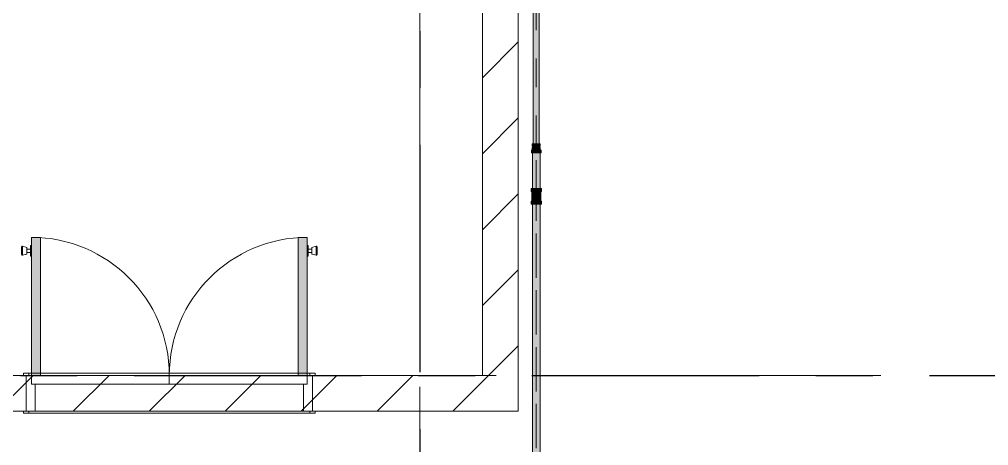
# Model space of a CAD drawing. Header units: millimetres. Extents: x -4000 to 187956, y -58990 to 162485.
# Drawn here: x 40762 to 46178, y 135058 to 137438 of the extents above; entities that cross this region are included whole.
import ezdxf

# ---------------------------------------------------------------- set-up
doc = ezdxf.new("R2010")
doc.units = ezdxf.units.MM
for name, pattern in [('Dash', [600, 300, -300]), ('Dash 1_16_', [317.5, 158.75, -158.75]), ('Dash_2_', [635, 317.5, -317.5]), ('Grid Line', [2222.5, 1270, -317.5, 317.5, -317.5]), ('Grid Line 12_5mm', [2150, 1250, -300, 300, -300])]:
    doc.linetypes.add(name, pattern=pattern)
for name, color, linetype, lineweight in [('A-DETL-GENF', 92, 'Continuous', 9), ('A-DOOR', 31, 'Continuous', 13), ('A-DOOR-FRAM', 31, 'Continuous', 13), ('A-DOOR-HDLN', 31, 'Dash_2_', 13), ('A-WALL', 113, 'Continuous', 13), ('A-WALL-PATT', 111, 'Continuous', 13), ('F-SPRN', 3, 'Continuous', 9), ('P-PIPE', 3, 'Continuous', 9), ('P-PIPE-CNTR', 3, 'Continuous', 9), ('S-GRID', 1, 'Continuous', 30)]:
    doc.layers.add(name, color=color, linetype=linetype, lineweight=lineweight)
pattern_1 = [(45, (0, 0), (-212.13203, 212.13203), [])]

# ---------------------------------------------------------------- blocks, each defined once
blk = doc.blocks.new('dcc5a - 1600X2200-V722-FFS - TANG 1')
at = {"layer": 'A-DOOR', "lineweight": 15, "transparency": 33554534}
for points in [[(-313.2, 154.2), (-313.2, 924.7), (-363.2, 924.7), (-363.2, 154.2)], [(1177.8, 154.2), (1177.8, 924.7), (1127.8, 924.7), (1127.8, 154.2)]]:
    blk.add_hatch(color=256, dxfattribs=at).paths.add_polyline_path(points)
at = {"layer": 'A-DETL-GENF', "color": 250}
for p, q in [((-416.4, 874.7), (-418.2, 870.2)), ((-418.2, 870.2), (-418.2, 829.2)), ((-418.2, 829.2), (-418.2, 870.2)), ((-412.9, 874.7), (-416.4, 874.7)), ((-416.4, 874.7), (-416.4, 824.7)), ((-416.4, 824.7), (-416.4, 874.7)), ((-388.2, 868.3), (-412.9, 874.7)), ((-412.9, 874.7), (-412.9, 824.7)), ((-412.9, 824.7), (-412.9, 874.7)), ((-388.2, 868.3), (-388.2, 831.1)), ((-388.2, 831.1), (-388.2, 868.3)), ((-363.2, 879.7), (-369.2, 879.7)), ((-369.2, 879.7), (-369.2, 819.7)), ((-369.2, 819.7), (-369.2, 879.7)), ((-363.2, 879.7), (-363.2, 819.7)), ((-363.2, 819.7), (-363.2, 879.7)), ((1177.8, 879.7), (1177.8, 819.7)), ((1177.8, 819.7), (1177.8, 879.7)), ((1177.8, 879.7), (1183.8, 879.7)), ((1183.8, 879.7), (1183.8, 819.7)), ((1183.8, 819.7), (1183.8, 879.7)), ((1202.8, 868.3), (1227.5, 874.7)), ((1202.8, 868.3), (1202.8, 831.1)), ((1202.8, 831.1), (1202.8, 868.3)), ((1227.5, 874.7), (1231, 874.7)), ((1227.5, 874.7), (1227.5, 824.7)), ((1227.5, 824.7), (1227.5, 874.7)), ((1231, 874.7), (1232.8, 870.2)), ((1231, 874.7), (1231, 824.7)), ((1231, 824.7), (1231, 874.7)), ((1232.8, 870.2), (1232.8, 829.2)), ((1232.8, 829.2), (1232.8, 870.2)), ((-418.2, 829.2), (-416.4, 824.7)), ((-416.4, 824.7), (-412.9, 824.7)), ((-412.9, 824.7), (-388.2, 831.1)), ((-369.2, 859.7), (-388.2, 859.7)), ((-388.2, 859.7), (-388.2, 839.7)), ((-388.2, 839.7), (-388.2, 859.7)), ((-388.2, 839.7), (-369.2, 839.7)), ((-369.2, 839.7), (-369.2, 859.7)), ((-369.2, 859.7), (-369.2, 839.7)), ((-369.2, 819.7), (-363.2, 819.7)), ((1183.8, 819.7), (1177.8, 819.7)), ((1183.8, 839.7), (1183.8, 859.7)), ((1183.8, 859.7), (1183.8, 839.7)), ((1183.8, 859.7), (1202.8, 859.7)), ((1202.8, 839.7), (1183.8, 839.7)), ((1202.8, 859.7), (1202.8, 839.7)), ((1202.8, 839.7), (1202.8, 859.7)), ((1227.5, 824.7), (1202.8, 831.1)), ((1231, 824.7), (1227.5, 824.7)), ((1232.8, 829.2), (1231, 824.7))]:
    blk.add_line(p, q, dxfattribs=at)
at = {"layer": 'A-DOOR', "color": 5, "lineweight": 15}
for p, q in [((-363.2, 924.7), (-363.2, 154.2)), ((-313.2, 924.7), (-363.2, 924.7)), ((-363.2, 924.7), (-363.2, 154.2)), ((-313.2, 924.7), (-363.2, 924.7)), ((-313.2, 154.2), (-313.2, 924.7)), ((-313.2, 154.2), (-313.2, 924.7)), ((1127.8, 924.7), (1127.8, 154.2)), ((1177.8, 924.7), (1127.8, 924.7)), ((1127.8, 924.7), (1177.8, 924.7)), ((1127.8, 154.2), (1127.8, 924.7)), ((1177.8, 154.2), (1177.8, 924.7)), ((1177.8, 924.7), (1177.8, 154.2)), ((-407.7, 154.2), (-407.7, 166.2)), ((-407.7, 166.2), (-363.2, 166.2)), ((-313.2, 166.2), (1127.8, 166.2)), ((1177.8, 166.2), (1222.3, 166.2)), ((1222.3, 166.2), (1222.3, 154.2)), ((-407.7, -57.8), (-407.7, -45.8)), ((1222.3, -45.8), (1222.3, -57.8)), ((1222.3, -57.8), (-407.7, -57.8))]:
    blk.add_line(p, q, dxfattribs=at)
at = {"layer": 'A-DOOR', "color": 171, "lineweight": 15}
for p, q in [((-407.7, 154.2), (-407.7, 166.2)), ((-407.7, 166.2), (-377.7, 166.2)), ((-377.7, 166.2), (-377.7, 154.2)), ((-377.7, 166.2), (-377.7, 154.2)), ((-363.2, 166.2), (-377.7, 166.2)), ((1127.8, 166.2), (-313.2, 166.2)), ((1192.3, 166.2), (1177.8, 166.2)), ((1222.3, 166.2), (1192.3, 166.2)), ((1192.3, 166.2), (1192.3, 154.2)), ((1192.3, 154.2), (1192.3, 166.2)), ((1222.3, 166.2), (1222.3, 154.2)), ((-363.2, 154.2), (-407.7, 154.2)), ((-392.7, 154.2), (-392.7, -45.8)), ((-313.2, 154.2), (-363.2, 154.2)), ((-363.2, 154.2), (-313.2, 154.2)), ((-363.2, 154.2), (-313.2, 154.2)), ((-363.2, 154.2), (1177.8, 154.2)), ((1127.8, 154.2), (-313.2, 154.2)), ((1177.8, 154.2), (1127.8, 154.2)), ((1127.8, 154.2), (1177.8, 154.2)), ((1127.8, 154.2), (1177.8, 154.2)), ((1127.8, 154.2), (1177.8, 154.2)), ((1222.3, 154.2), (1177.8, 154.2)), ((1207.3, -45.8), (1207.3, 154.2)), ((-407.7, -57.8), (-407.7, -45.8)), ((-407.7, -45.8), (1222.3, -45.8)), ((-392.7, -45.8), (1207.3, -45.8)), ((-377.7, -45.8), (-377.7, -57.8)), ((-377.7, -45.8), (-377.7, -57.8)), ((1192.3, -57.8), (1192.3, -45.8)), ((1192.3, -57.8), (1192.3, -45.8)), ((1222.3, -57.8), (1222.3, -45.8)), ((-377.7, -57.8), (-407.7, -57.8)), ((-377.7, -57.8), (1192.3, -57.8)), ((1192.3, -57.8), (1222.3, -57.8))]:
    blk.add_line(p, q, dxfattribs=at)
at = {"layer": 'A-DOOR', "color": 173, "lineweight": 15}
for p, q in [((-363.2, 166.2), (-313.2, 166.2)), ((1127.8, 166.2), (1177.8, 166.2))]:
    blk.add_line(p, q, dxfattribs=at)
at = {"layer": 'A-DOOR', "color": 161, "lineweight": 15}
for p, q in [((-313.2, 166.2), (-363.2, 166.2)), ((1177.8, 166.2), (1127.8, 166.2)), ((-392.7, 154.2), (-407.7, 154.2)), ((1207.3, 154.2), (1222.3, 154.2)), ((-407.7, -45.8), (-392.7, -45.8)), ((1222.3, -45.8), (1207.3, -45.8))]:
    blk.add_line(p, q, dxfattribs=at)
at = {"layer": 'A-DOOR', "color": 151, "lineweight": 15}
for p, q in [((-377.7, 154.2), (-392.7, 154.2)), ((-377.7, 154.2), (-363.2, 154.2)), ((-363.2, 154.2), (-313.2, 154.2)), ((-313.2, 154.2), (1127.8, 154.2)), ((1127.8, 154.2), (1177.8, 154.2)), ((1177.8, 154.2), (1192.3, 154.2)), ((1192.3, 154.2), (1207.3, 154.2)), ((-392.7, -45.8), (-377.7, -45.8)), ((1192.3, -45.8), (-377.7, -45.8)), ((1207.3, -45.8), (1192.3, -45.8))]:
    blk.add_line(p, q, dxfattribs=at)
at = {"layer": 'A-DOOR', "color": 5, "lineweight": 15}
for centre, start, end in [((-363.2, 154.2), 0, 90), ((1177.8, 154.2), 90, 180)]:
    blk.add_arc(centre, 770.5, start, end, dxfattribs=at)
at = {"layer": 'A-DOOR-FRAM', "color": 81, "lineweight": 15}
for p, q in [((-392.7, -45.8), (-392.7, 154.2)), ((-392.7, 154.2), (-363.2, 154.2)), ((-362.7, 154.2), (-362.7, 104.2)), ((-362.7, 154.2), (-362.7, 104.2)), ((-313.2, 154.2), (1127.8, 154.2)), ((1177.3, 104.2), (1177.3, 154.2)), ((1177.3, 104.2), (1177.3, 154.2)), ((1177.8, 154.2), (1207.3, 154.2)), ((1207.3, -45.8), (1207.3, 154.2)), ((-362.7, 104.2), (-342.7, 104.2)), ((-362.7, 104.2), (1177.3, 104.2)), ((-342.7, 104.2), (-342.7, -45.8)), ((-342.7, 104.2), (-342.7, -45.8)), ((1157.3, 104.2), (-342.7, 104.2)), ((1157.3, -45.8), (1157.3, 104.2)), ((1177.3, 104.2), (1157.3, 104.2)), ((1157.3, -45.8), (1157.3, 104.2)), ((1207.3, -45.8), (-392.7, -45.8))]:
    blk.add_line(p, q, dxfattribs=at)
at = {"layer": 'A-DOOR-FRAM', "color": 71, "lineweight": 15}
for p, q in [((-392.7, 154.2), (-363.2, 154.2)), ((-363.2, 154.2), (-313.2, 154.2)), ((-313.2, 154.2), (-362.7, 154.2)), ((1127.8, 154.2), (-313.2, 154.2)), ((1127.8, 154.2), (1177.8, 154.2)), ((1177.3, 154.2), (1127.8, 154.2)), ((1207.3, 154.2), (1177.8, 154.2)), ((-342.7, -45.8), (-392.7, -45.8)), ((-342.7, -45.8), (1157.3, -45.8)), ((1157.3, -45.8), (1207.3, -45.8))]:
    blk.add_line(p, q, dxfattribs=at)
at = {"layer": 'A-DOOR-FRAM', "color": 91, "lineweight": 15}
for p, q in [((-392.7, -45.8), (-392.7, 154.2)), ((1207.3, 154.2), (1207.3, -45.8))]:
    blk.add_line(p, q, dxfattribs=at)
at = {"layer": 'A-DOOR-HDLN', "color": 171, "linetype": 'Dash', "lineweight": 15}
for p, q in [((-363.2, 154.2), (-363.2, 104.2)), ((1177.8, 154.2), (-363.2, 154.2)), ((407.3, 104.2), (407.3, 154.2)), ((1177.8, 104.2), (1177.8, 154.2)), ((-363.2, 104.2), (1177.8, 104.2))]:
    blk.add_line(p, q, dxfattribs=at)
blk = doc.blocks.new('CMF2_NHAXUONG_A_rvt-1-FFS - TANG 1')
at = {"layer": 'A-WALL-PATT', "lineweight": 9}
h = blk.add_hatch(dxfattribs=at)
h.set_pattern_fill('FP_12', color=250, style=0, pattern_type=2)
h.set_pattern_definition(pattern_1)
h.paths.add_polyline_path([(43549.8, 135250.1), (43549.8, 140700), (43349.8, 140700), (43349.8, 135250.1)])
h = blk.add_hatch(dxfattribs=at)
h.set_pattern_fill('FP_12', color=250, style=0, pattern_type=2)
h.set_pattern_definition(pattern_1)
h.paths.add_polyline_path([(39103.6, 135250.1), (43349.8, 135250.1), (43349.8, 135450.1), (33149.8, 135450.1), (33149.8, 135250.1), (36836.1, 135250.1)])
at = {"layer": 'A-WALL', "color": 50, "lineweight": 15}
for p, q in [((43349.8, 140700), (43349.8, 135450.1)), ((43549.8, 135250.1), (43549.8, 140700)), ((43349.8, 135450.1), (40749.8, 135450.1)), ((33149.8, 135250.1), (43349.8, 135250.1)), ((43349.8, 135250.1), (43549.8, 135250.1))]:
    blk.add_line(p, q, dxfattribs=at)
at = {"layer": 'A-WALL', "color": 35, "lineweight": 15}
for p, q in [((43349.8, 140700), (43349.8, 135450.1)), ((43549.8, 135250.1), (43549.8, 140700)), ((40784.8, 135450.1), (40749.8, 135450.1)), ((40799.8, 135450.1), (40799.8, 135250.1)), ((42399.8, 135250.1), (42399.8, 135450.1)), ((43349.8, 135450.1), (42414.8, 135450.1)), ((33149.8, 135250.1), (40784.8, 135250.1)), ((42414.8, 135250.1), (43349.8, 135250.1)), ((43549.8, 135250.1), (43349.8, 135250.1))]:
    blk.add_line(p, q, dxfattribs=at)
at = {"layer": 'A-WALL', "color": 53, "lineweight": 15}
for p, q in [((40799.8, 135450.1), (40784.8, 135450.1)), ((40829.3, 135450.1), (40799.8, 135450.1)), ((40799.8, 135450.1), (40799.8, 135250.1)), ((42320.3, 135450.1), (40879.3, 135450.1)), ((42399.8, 135450.1), (42370.3, 135450.1)), ((42414.8, 135450.1), (42399.8, 135450.1)), ((42399.8, 135250.1), (42399.8, 135450.1)), ((40784.8, 135250.1), (40799.8, 135250.1)), ((40799.8, 135250.1), (42399.8, 135250.1)), ((42399.8, 135250.1), (42414.8, 135250.1))]:
    blk.add_line(p, q, dxfattribs=at)
at = {"layer": 'A-WALL', "color": 71, "lineweight": 15}
for p, q in [((40879.3, 135450.1), (40829.3, 135450.1)), ((42370.3, 135450.1), (42320.3, 135450.1))]:
    blk.add_line(p, q, dxfattribs=at)
at = {"layer": 'S-GRID', "linetype": 'Grid Line 12_5mm', "lineweight": 9}
for p, q in [((43000, 161185.2), (43000, -16487.4)), ((-824.3, 135450), (183641.1, 135450))]:
    blk.add_line(p, q, dxfattribs=at)
at = {"layer": 'A-DOOR', "color": 250, "lineweight": 9}
blk.add_blockref('dcc5a - 1600X2200-V722-FFS - TANG 1', (41192.5, 135295.9), dxfattribs=at)
blk = doc.blocks.new('Sprinkler_Up - DN20-V1047-FFS - TANG 1')
at = {"layer": 'F-SPRN', "transparency": 33554534}
for points in [[(-22.2, 0), (-3.9, 0.7), (-1.7, 2.9), (-1.2, 3.5), (-0.6, 4), (0.6, 4), (1.2, 3.5), (1.7, 2.9), (4.6, 0), (22.2, 0), (17.8, 13.2), (6.9, 21.2), (-6.9, 21.2), (-18, 13.1), (-20.5, 5.2)], [(3.4, -21.2), (6.9, -21.2), (18, -13.1), (22.2, 0), (3.9, -0.7), (1.7, -2.9), (1.2, -3.5), (0.6, -4), (-0.6, -4), (-1.2, -3.5), (-1.7, -2.9), (-4.6, 0), (-22.2, 0), (-18, -13.1), (-6.9, -21.2), (0, -21.2)], [(0, -16.7), (4.3, -16.1), (11.8, -11.8), (16.1, -4.3), (16.1, 4.3), (9.9, 13.2), (8.3, 14.4), (0, 16.7), (-4.3, 16.1), (-11.8, 11.8), (-16.1, 4.3), (-16.1, -4.3), (-11.4, -12.1), (-8.3, -14.4)], [(0, -15.6), (7.8, -13.5), (13.5, -7.8), (15.1, -4), (15.1, 4), (13.5, 7.8), (7.8, 13.5), (0, 15.6), (-8.2, 13.2), (-11.4, 10.4), (-15.1, 4), (-15.1, -4), (-11, -11), (-7.8, -13.5)], [(-14.5, -5.5), (-10.9, -5.5), (-11.4, 5.4), (-14.5, 5.4)], [(-7.7, -5.5), (-7.7, 5.4), (-10.9, 5.4), (-10.9, -5.5)], [(0, -5.5), (0, 5.4), (-7.7, 5.4), (-7.7, -5.5)], [(0, 0), (5.7, 0), (2.9, 4.9), (-2.9, 4.9), (-5.7, 0)], [(2.9, -4.9), (5.7, 0), (-5.7, 0), (-2.9, -4.9)], [(-4.6, 0), (4.6, 0), (0, 4.6)], [(0, -4.6), (4.6, 0), (-4.6, 0)], [(0, -2.6), (1.3, 0), (-1.8, 0)], [(-1.3, 0), (1.8, 0), (0, 2.6)], [(7.7, -5.5), (7.7, 5.4), (0, 5.4), (0, -5.5)], [(10.9, -5.5), (10.9, 5.4), (7.7, 5.4), (7.7, -5.5)], [(14.5, -5.5), (14.5, 5.4), (10.9, 5.4), (10.9, -5.5)]]:
    blk.add_hatch(color=1, dxfattribs=at).paths.add_polyline_path(points)
at = {"layer": 'F-SPRN', "color": 1}
for p, q in [((-11.5, 5.4), (-14.5, 5.4)), ((-14.5, 5.4), (-11.4, 5.4)), ((-14.5, 5.4), (-14.5, 3.7)), ((-14.5, 3.3), (-14.5, 0)), ((-11.4, 5.4), (-11.5, 5.4)), ((-11.5, 5.4), (-11.5, 4)), ((-11.4, 5.4), (-10.9, 5.4)), ((-10.9, 1.9), (-10.9, 3.6)), ((-10.8, 5.4), (-8, 5.4)), ((-8.1, 5.4), (-10.8, 5.4)), ((-8.1, 5.4), (-8.1, 2.8)), ((-8.1, 2.5), (-8.1, 0.7)), ((-7.7, 4.8), (-7.7, 2.7)), ((-7.7, 4.8), (-7.7, 2.7)), ((-7.7, 2.1), (-7.7, 0.5)), ((-7.7, 2.1), (-7.7, 0.5)), ((-6.7, 5.4), (-4.7, 5.4)), ((-5.8, 3.8), (-5.8, 2.2)), ((-2.1, 0), (-2.1, 0)), ((-2.1, 0), (-2.1, -0.1)), ((-0.6, 2), (-0.6, 2)), ((-0.5, 2), (-0.6, 2)), ((0, 2.1), (-0.1, 2.1)), ((2, 0.6), (2, 0.7)), ((2.1, 0), (2.1, 0.1)), ((2.1, 0), (2.1, 0)), ((4.7, 5.4), (6.5, 5.4)), ((7.7, 5.4), (10.8, 5.4)), ((7.7, 5.2), (7.7, 2.7)), ((7.7, 5.2), (7.7, 2.7)), ((7.7, 2.3), (7.7, 0.5)), ((7.7, 2.3), (7.7, 0.5)), ((10.8, 5.4), (8.1, 5.4)), ((8.1, 5.4), (8.1, 2.8)), ((8.1, 2.5), (8.1, 0.4)), ((10.9, 5.4), (14.5, 5.4)), ((10.9, 3.6), (10.9, 0.2)), ((14.5, 5.4), (11.5, 5.4)), ((11.5, 5.4), (11.5, 4)), ((11.5, 3), (11.5, 0.2)), ((14.5, 5.4), (14.5, -5.5)), ((-14.5, -1.3), (-14.5, -3.7)), ((-11.4, -5.5), (-14.5, -5.5)), ((-14.5, -5.5), (-11.5, -5.5)), ((-11.5, -5.5), (-11.4, -5.5)), ((-10.9, -5.5), (-11.4, -5.5)), ((-10.9, -2.6), (-10.9, -1.3)), ((-10.8, -5.5), (-8.1, -5.5)), ((-7.8, -5.5), (-10.8, -5.5)), ((-8.1, -4.2), (-8.1, -5.5)), ((-7.7, -2.7), (-7.7, -4)), ((-7.7, -2.7), (-7.7, -4)), ((-7, -5.5), (-5.8, -5.5)), ((-4.8, -5.5), (-7, -5.5)), ((-5.8, -2.3), (-5.8, -3.8)), ((0, -2.1), (0.1, -2.1)), ((7, -5.5), (4.8, -5.5)), ((5.8, -2.2), (5.8, -3.8)), ((5.8, -5.5), (7, -5.5)), ((7.7, -0.5), (7.7, -2.3)), ((7.7, -0.5), (7.7, -2.3)), ((7.7, -2.7), (7.7, -5.4)), ((7.7, -2.7), (7.7, -5.4)), ((10.8, -5.5), (7.7, -5.5)), ((8.1, -0.4), (8.1, -2.5)), ((8.1, -2.8), (8.1, -5.5)), ((8.1, -5.5), (10.8, -5.5)), ((10.9, -0.2), (10.9, -3.6)), ((14.5, -5.5), (10.9, -5.5)), ((11.5, -0.2), (11.5, -3)), ((11.5, -4), (11.5, -5.5)), ((11.5, -5.5), (14.5, -5.5))]:
    blk.add_line(p, q, dxfattribs=at)
at = {"layer": 'F-SPRN', "color": 1, "flags": 128}
for points in [[(-0.6, 2), (-0.7, 2), (-0.8, 1.9), (-0.9, 1.9), (-0.9, 1.9), (-1, 1.8), (-1.1, 1.8), (-1.2, 1.7), (-1.2, 1.7), (-1.3, 1.6), (-1.4, 1.6), (-1.4, 1.5), (-1.5, 1.5), (-1.5, 1.4), (-1.6, 1.3), (-1.6, 1.3), (-1.7, 1.2), (-1.7, 1.1), (-1.8, 1.1), (-1.8, 1), (-1.9, 0.9), (-1.9, 0.8), (-1.9, 0.8), (-2, 0.7), (-2, 0.6), (-2, 0.5), (-2, 0.5), (-2, 0.4), (-2.1, 0.3), (-2.1, 0.2), (-2.1, 0.1), (-2.1, 0)], [(-0.1, 2.1), (-0.1, 2.1), (-0.2, 2.1), (-0.3, 2.1), (-0.4, 2), (-0.5, 2)], [(1.5, 1.4), (1.4, 1.5), (1.4, 1.5), (1.3, 1.6), (1.3, 1.7), (1.2, 1.7), (1.1, 1.7), (1.1, 1.8), (1, 1.8), (0.9, 1.9), (0.8, 1.9), (0.8, 1.9), (0.7, 2), (0.6, 2), (0.5, 2), (0.4, 2), (0.4, 2), (0.3, 2.1), (0.2, 2.1), (0.1, 2.1), (0, 2.1)], [(1.6, 1.3), (1.6, 1.4), (1.5, 1.4)], [(1.8, 1), (1.8, 1.1), (1.7, 1.2), (1.7, 1.2), (1.6, 1.3)], [(2, 0.7), (1.9, 0.7), (1.9, 0.8), (1.9, 0.9), (1.8, 1), (1.8, 1)], [(2.1, 0.2), (2.1, 0.3), (2, 0.4), (2, 0.5), (2, 0.6)], [(2.1, 0.1), (2.1, 0.2), (2.1, 0.2)], [(-2.1, -0.1), (-2.1, -0.2), (-2.1, -0.2), (-2.1, -0.3)], [(-2.1, -0.3), (-2, -0.4), (-2, -0.5), (-2, -0.6), (-2, -0.7), (-1.9, -0.7), (-1.9, -0.8), (-1.9, -0.9), (-1.8, -1), (-1.8, -1), (-1.8, -1.1), (-1.7, -1.2), (-1.7, -1.2), (-1.6, -1.3), (-1.6, -1.4), (-1.5, -1.4), (-1.4, -1.5), (-1.4, -1.5), (-1.3, -1.6), (-1.3, -1.7), (-1.2, -1.7), (-1.1, -1.7), (-1.1, -1.8), (-1, -1.8), (-0.9, -1.9), (-0.8, -1.9), (-0.8, -1.9), (-0.7, -2), (-0.6, -2), (-0.5, -2), (-0.4, -2), (-0.4, -2), (-0.3, -2.1), (-0.2, -2.1), (-0.1, -2.1), (0, -2.1)], [(0.1, -2.1), (0.1, -2.1), (0.2, -2.1), (0.3, -2.1), (0.4, -2), (0.5, -2), (0.6, -2), (0.6, -2), (0.7, -2), (0.8, -1.9), (0.9, -1.9), (0.9, -1.9), (1, -1.8), (1.1, -1.8), (1.2, -1.7), (1.2, -1.7), (1.3, -1.6), (1.4, -1.6), (1.4, -1.5), (1.5, -1.5), (1.5, -1.4), (1.6, -1.3), (1.6, -1.3), (1.7, -1.2), (1.7, -1.1), (1.8, -1.1), (1.8, -1), (1.9, -0.9), (1.9, -0.8), (1.9, -0.8), (2, -0.7), (2, -0.6), (2, -0.5), (2, -0.5), (2, -0.4), (2.1, -0.3), (2.1, -0.2), (2.1, -0.1), (2.1, 0)]]:
    blk.add_lwpolyline(points, dxfattribs=at)
at = {"layer": 'F-SPRN', "color": 1}
for radius, start, end in [(22.2, 360, 180), (21.9, 165.6773, 179.2615), (21.9, 144.7698, 164.8151), (21.9, 126.6942, 143.2701), (16.7, 167.6802, 180), (16.7, 167.6802, 180), (16.7, 155.3879, 164.9693), (16.7, 155.3879, 164.9693), (15.6, 166.4265, 180), (15.6, 166.4265, 180), (15.6, 150.9409, 165), (15.6, 159.6139, 165), (16.7, 136.7213, 149.931), (16.7, 136.7213, 149.931), (15.6, 150.9409, 156.3845), (15.6, 138.4214, 150), (15.6, 138.4214, 150), (21.9, 108.2621, 123.3144), (16.7, 133.4378, 135), (16.7, 133.4378, 135), (15.6, 135, 137.3839), (15.6, 135, 137.3839), (15.6, 126.205, 133.2078), (15.6, 126.205, 133.2078), (16.7, 121.4181, 126.9869), (16.7, 121.4181, 126.9869), (16.7, 106.5995, 120), (16.7, 106.5995, 120), (15.6, 120, 121.8808), (15.6, 120, 121.8808), (15.6, 114.4363, 119.9813), (15.6, 114.4363, 119.9813), (21.9, 99.348, 107.901), (4.63, 155.7832, 180), (4.63, 155.7832, 180), (16.7, 96.4143, 105), (16.7, 96.4143, 105), (4.63, 109.0192, 138.2703), (4.63, 109.0192, 138.2703), (21.9, 90.145, 98.8503), (15.6, 95.5762, 100.6843), (15.6, 95.5762, 100.6843), (2.56, 109.0192, 168.8278), (2.56, 109.0192, 168.8278), (2.04, 109.0192, 180), (16.7, 83.0684, 90), (16.7, 83.0684, 90), (4.63, 17.9592, 90), (4.63, 17.9592, 90), (3.81, 57.0577, 90), (2.56, 14.5599, 90), (2.56, 14.5599, 90), (2.04, 10.4703, 90), (21.9, 72.5583, 89.4624), (15.6, 75.573, 80.5892), (15.6, 75.573, 80.5892), (3.81, 16.1605, 43.8358), (15.6, 67.5614, 74.5481), (15.6, 67.5614, 74.5481), (16.7, 60, 75), (16.7, 60, 75), (15.6, 60.0187, 65.5637), (15.6, 60.0187, 65.5637), (21.9, 54.2493, 71.7379), (15.6, 58.1192, 60), (15.6, 58.1192, 60), (16.7, 53.0131, 58.5819), (16.7, 53.0131, 58.5819), (15.6, 46.7922, 53.795), (15.6, 46.7922, 53.795), (15.6, 30, 41.5786), (15.6, 30, 41.5786), (16.7, 30, 43.2787), (16.7, 30, 43.2787), (21.9, 37.482, 53.3058), (15.6, 23.6155, 29.5646), (15.6, 15, 29.5646), (15.6, 15, 20.3861), (16.7, 15, 24.6121), (16.7, 15, 24.6121), (15.6, 360, 13.6618), (15.6, 0, 13.6618), (16.7, 360, 12.3198), (16.7, 0, 12.3198), (21.9, 36, 37.482), (21.9, 15.1849, 35.2302), (21.9, 0.7385, 14.3227), (22.2, 180, 360), (21.9, 180.7385, 194.3227), (21.9, 195.1849, 215.2302), (21.9, 216.7299, 233.3058), (16.7, 180, 192.3198), (16.7, 180, 192.3198), (16.7, 195.0307, 204.6121), (16.7, 195.0307, 204.6121), (15.6, 181.9082, 193.6618), (15.6, 181.9082, 193.6618), (15.6, 197.3339, 209.5646), (15.6, 197.3339, 209.5646), (16.7, 210.069, 223.2787), (16.7, 210.069, 223.2787), (15.6, 212.5472, 221.5786), (15.6, 212.5472, 221.5786), (21.9, 236.6856, 251.7379), (16.7, 225, 226.5622), (16.7, 225, 226.5622), (15.6, 222.6161, 225), (15.6, 222.6161, 225), (16.7, 229.4249, 238.5819), (16.7, 229.4249, 238.5819), (15.6, 233.795, 240), (15.6, 233.795, 240), (16.7, 240, 255), (16.7, 240, 255), (15.6, 240.0187, 254.5481), (15.6, 240.0187, 254.5481), (21.9, 252.5583, 269.4624), (4.63, 197.9592, 0), (4.63, 197.9592, 360), (15.6, 255, 267.64), (15.6, 255, 267.64), (3.81, 196.1605, 360), (2.56, 191.1677, 0), (2.56, 191.1677, 360), (2.04, 190.4703, 0), (16.7, 263.0684, 270), (16.7, 263.0684, 270), (21.9, 270.145, 278.8503), (15.6, 275.5762, 280.6843), (15.6, 275.5762, 280.6843), (16.7, 276.4143, 285), (16.7, 276.4143, 285), (21.9, 279.348, 287.901), (16.7, 286.5995, 300), (16.7, 286.5995, 300), (15.6, 294.4363, 299.9813), (15.6, 294.4363, 299.9813), (21.9, 288.2621, 305.7507), (15.6, 300, 313.2078), (15.6, 300, 313.2078), (16.7, 301.4181, 310.5751), (16.7, 301.4181, 310.5751), (15.6, 318.4214, 330), (15.6, 318.4214, 330), (16.7, 316.7213, 330), (16.7, 316.7213, 330), (21.9, 306.6942, 323.2701), (15.6, 330.4354, 345), (15.6, 330.4354, 336.3845), (15.6, 339.6139, 345), (15.6, 346.3382, 360), (15.6, 346.3382, 360), (16.7, 335.3879, 345), (16.7, 335.3879, 345), (16.7, 347.6802, 360), (16.7, 347.6802, 360), (21.9, 324.7698, 344.8151), (21.9, 345.6773, 359.2615)]:
    blk.add_arc((0, 0), radius, start, end, dxfattribs=at)
blk = doc.blocks.new('Steel_Transition_Threaded_HoaPhat - Standard-V1051-FFS - TANG 1')
at = {"layer": 'P-PIPE', "lineweight": 13, "transparency": 33554534}
h = blk.add_hatch(color=1, dxfattribs=at)
h.paths.add_polyline_path([(43650, 136427.6), (43655.8, 136428.4), (43661.3, 136430.6), (43665.9, 136434.2), (43669.5, 136438.8), (43671.7, 136444.3), (43672.5, 136450.1), (43671.7, 136455.9), (43668, 136463.3), (43665.9, 136466), (43661.3, 136469.6), (43655.8, 136471.8), (43650, 136472.6), (43644.2, 136471.8), (43638.6, 136469.4), (43634.1, 136466), (43630.5, 136461.3), (43628.3, 136455.9), (43627.5, 136450.1), (43628.3, 136444.3), (43630.5, 136438.8), (43634.1, 136434.2), (43638.8, 136430.6), (43644.2, 136428.4)])
h.paths.add_polyline_path([(43650, 136430), (43644.8, 136430.7), (43638.6, 136433.7), (43635.8, 136435.9), (43632.6, 136440), (43630.6, 136444.9), (43629.9, 136450.1), (43630.6, 136455.3), (43632.6, 136460.1), (43638.6, 136466.4), (43640, 136467.5), (43644.8, 136469.5), (43650, 136470.2), (43655.2, 136469.5), (43660.1, 136467.5), (43665, 136463.3), (43667.4, 136460.1), (43669.4, 136455.3), (43670.1, 136450.1), (43669.4, 136444.9), (43667.4, 136440), (43664.2, 136435.9), (43660.1, 136432.7), (43655.2, 136430.7)])
for points in [[(43650, 136430), (43650, 136433.7), (43641.8, 136435.9), (43635.8, 136441.9), (43633.6, 136450.1), (43635.8, 136458.3), (43641.8, 136464.3), (43650, 136466.5), (43650, 136470.2), (43644.8, 136469.5), (43638.6, 136466.4), (43635.8, 136464.3), (43632.6, 136460.1), (43630.6, 136455.3), (43629.9, 136450.1), (43630.6, 136444.9), (43632.6, 136440), (43638.6, 136433.7), (43640, 136432.7), (43644.8, 136430.7)], [(43650, 136431.6), (43654.8, 136432.2), (43659.3, 136434.1), (43663.1, 136437), (43666, 136440.8), (43667.9, 136445.3), (43668.5, 136450.1), (43667.9, 136454.9), (43666, 136459.3), (43662.9, 136463.3), (43659.3, 136466.1), (43654.8, 136468), (43650, 136468.6), (43645.2, 136468), (43638.6, 136464.4), (43636.9, 136463.2), (43634, 136459.3), (43632.1, 136454.9), (43631.5, 136450.1), (43632.1, 136445.3), (43634, 136440.8), (43638.6, 136435.7), (43640.8, 136434.1), (43645.2, 136432.2)], [(43650, 136430), (43655.2, 136430.7), (43660.1, 136432.7), (43664.2, 136435.9), (43667.4, 136440), (43669.4, 136444.9), (43670.1, 136450.1), (43669.4, 136455.3), (43665, 136463.3), (43664.2, 136464.3), (43660.1, 136467.5), (43655.2, 136469.5), (43650, 136470.2), (43650, 136466.5), (43658.2, 136464.3), (43664.2, 136458.3), (43666.4, 136450.1), (43664.2, 136441.9), (43658.2, 136435.9), (43650, 136433.7)]]:
    blk.add_hatch(color=1, dxfattribs=at).paths.add_polyline_path(points)
at = {"layer": 'P-PIPE', "color": 20, "lineweight": 13}
for radius, start, end in [(22.5, 90, 270), (22.5, 120.5699, 270), (20.1, 166.0499, 193.9501), (20.1, 150, 162.7449), (20.1, 197.2551, 210), (18.5, 166.5939, 193.4061), (18.5, 166.5939, 193.4061), (18.5, 157.6232, 165), (18.5, 157.6232, 165), (18.5, 195, 202.3768), (18.5, 195, 202.3768), (20.1, 128.8856, 148.1553), (20.1, 211.8447, 231.1144), (16.4, 168.5467, 178.9063), (16.4, 184.8393, 191.4533), (18.5, 136.4297, 150), (18.5, 136.4297, 150), (18.5, 210, 223.5703), (18.5, 210, 223.5703), (16.4, 158.0319, 163.506), (16.4, 143.5463, 150), (16.4, 210.6635, 216.4537), (18.5, 123.4976, 133.2041), (18.5, 123.4976, 133.2041), (18.5, 226.7959, 236.5024), (18.5, 226.7959, 236.5024), (16.4, 134.2515, 135), (16.4, 225, 225.7485), (20.1, 109.6859, 124.962), (20.1, 235.038, 255), (22.5, 120, 120.5699), (22.5, 90, 120), (16.4, 230.4733, 236.6389), (18.5, 106.819, 120), (18.5, 106.819, 120), (18.5, 240, 255), (18.5, 240, 255), (16.4, 115.1607, 120), (16.4, 240, 246.5955), (16.4, 107.4657, 111.9681), (16.4, 250.3629, 255), (20.1, 100.9975, 105), (20.1, 255.0607, 267.9279), (18.5, 91.4353, 103.2046), (18.5, 91.4353, 103.2046), (16.4, 96.2132, 104.6042), (18.5, 258.0986, 270), (18.5, 258.0986, 270), (20.1, 90.5246, 98.5089), (16.4, 264.1652, 268.506), (22.5, 270, 90), (22.5, 270, 90), (18.5, 78.0986, 90), (18.5, 78.0986, 90), (20.1, 270.5246, 278.5089), (18.5, 271.4353, 283.2046), (18.5, 271.4353, 283.2046), (20.1, 75.0607, 87.9279), (16.4, 276.2132, 283.9063), (20.1, 280.9975, 285), (18.5, 60, 75), (18.5, 60, 75), (16.4, 66.9681, 72.9388), (16.4, 287.4657, 291.9681), (20.1, 54.9957, 75), (18.5, 286.819, 300), (18.5, 286.819, 300), (16.4, 293.4045, 300), (20.1, 289.6859, 305.0043), (18.5, 46.7959, 56.5024), (18.5, 46.7959, 56.5024), (18.5, 303.4976, 313.2041), (18.5, 303.4976, 313.2041), (20.1, 41.3565, 51.1144), (20.1, 308.8856, 328.1553), (18.5, 45, 45.6133), (18.5, 45, 45.6133), (16.4, 30, 38.0319), (18.5, 30, 43.5703), (18.5, 30, 43.5703), (18.5, 316.4297, 330), (18.5, 316.4297, 330), (16.4, 338.0319, 342.8691), (20.1, 31.8447, 40.1323), (16.4, 353.5463, 8.0319), (18.5, 15, 22.3768), (18.5, 15, 22.3768), (18.5, 337.6232, 345), (18.5, 337.6232, 345), (20.1, 17.2551, 30), (20.1, 330, 342.7449), (18.5, 346.5939, 13.4061), (18.5, 346.5939, 13.4061), (20.1, 346.0499, 13.9501)]:
    blk.add_arc((43650, 136450.1), radius, start, end, dxfattribs=at)

msp = doc.modelspace()

# ---------------------------------------------------------------- block references
at = {"lineweight": 5}
msp.add_blockref('CMF2_NHAXUONG_A_rvt-1-FFS - TANG 1', (0, 0), dxfattribs=at)

# ---------------------------------------------------------------- next in the draw order: hatches: boundary and pattern name
at = {"layer": 'P-PIPE', "lineweight": 5, "transparency": 33554534}
for points in [[(43650, 136742.6), (43650, 139409.5), (43633.3, 139409.5), (43633.9, 136742.6), (43645.7, 136742.6)], [(43650, 136742.6), (43666.7, 136742.6), (43666.1, 139409.5), (43650, 139409.5), (43650, 136828.3)], [(43636.3, 136693.6), (43677.4, 136693.6), (43676.4, 136706.9), (43622.7, 136706.9), (43623.6, 136693.6), (43630.7, 136693.6)], [(43667.5, 136706.9), (43674.8, 136706.9), (43669.4, 136730.8), (43629.9, 136730.8), (43626.1, 136706.9), (43662.4, 136706.9)], [(43634.1, 136730.8), (43672.5, 136730.8), (43671.7, 136742.6), (43627.5, 136742.6), (43628.3, 136730.8), (43630.5, 136730.8)], [(43650, 136493.8), (43650, 136693.6), (43628.9, 136693.6), (43629.6, 136493.8), (43644.5, 136493.8)], [(43650, 136493.8), (43671.1, 136493.8), (43670.4, 136693.6), (43650, 136693.6), (43650, 136536.3)], [(43642.6, 136477.1), (43650, 136477.1), (43650, 136493.8), (43621.4, 136493.8), (43622.3, 136477.1), (43638.6, 136477.1)], [(43678.6, 136477.1), (43677.7, 136493.8), (43650, 136493.8), (43650, 136477.1), (43677.7, 136477.1)], [(43645.1, 136423.1), (43650, 136423.1), (43650, 136428.9), (43640.8, 136431.3), (43633.9, 136436.8), (43631.7, 136439.4), (43629.2, 136446.2), (43629.2, 136454), (43633.9, 136463.4), (43638.6, 136467.5), (43644.3, 136470.2), (43650, 136471.2), (43650, 136477.1), (43624.7, 136477.1), (43625.6, 136423.1), (43643.5, 136423.1)], [(43650, 136426), (43656.2, 136426.8), (43662.1, 136429.2), (43667.1, 136433), (43670.9, 136438), (43673.3, 136443.8), (43674.1, 136450.1), (43673.3, 136456.3), (43670, 136463.3), (43667.1, 136467.1), (43662.1, 136471), (43656.2, 136473.4), (43650, 136474.2), (43643.8, 136473.4), (43637.9, 136471), (43633, 136467.1), (43629.1, 136462.1), (43626.7, 136456.3), (43625.9, 136450.1), (43626.7, 136443.8), (43629.1, 136438), (43633, 136433), (43638.6, 136428.9), (43643.8, 136426.8)], [(43641.7, 136435.6), (43642.8, 136437.6), (43641.7, 136441.7), (43642.8, 136445.9), (43645.8, 136449), (43657.2, 136454.3), (43658.4, 136458.4), (43656.7, 136463.3), (43655.9, 136464.3), (43650, 136466.8), (43641.7, 136464.6), (43635.5, 136458.4), (43633.3, 136450.1), (43635.5, 136441.7), (43638.6, 136438)], [(43661.1, 136423.1), (43675.3, 136423.1), (43674.4, 136477.1), (43650, 136477.1), (43650, 136471.2), (43659.2, 136468.9), (43666.1, 136463.4), (43668.3, 136460.7), (43670.8, 136454), (43670.8, 136446.2), (43666.1, 136436.8), (43662.3, 136433.2), (43655.7, 136430), (43650, 136428.9), (43650, 136423.1), (43659.6, 136423.1)], [(43642.6, 136406.5), (43650, 136406.5), (43650, 136423.1), (43621.4, 136423.1), (43622.3, 136406.5), (43638.6, 136406.5)], [(43635.1, 134725.1), (43650, 134725.1), (43650, 136406.5), (43628.9, 136406.5), (43629.6, 134725.1), (43631.7, 134725.1)], [(43678.6, 136406.5), (43677.7, 136423.1), (43650, 136423.1), (43650, 136406.5), (43677.7, 136406.5)], [(43650, 134725.1), (43671.1, 134725.1), (43670.4, 136406.5), (43650, 136406.5), (43650, 135076.2)]]:
    msp.add_hatch(color=1, dxfattribs=at).paths.add_polyline_path(points)
at = {"layer": 'P-PIPE', "transparency": 33554534}
msp.add_hatch(color=1, dxfattribs=at).paths.add_polyline_path([(43650, 136433.4), (43658.4, 136435.6), (43661.8, 136438.3), (43666.1, 136445.8), (43666.1, 136454.4), (43660, 136463.3), (43658.4, 136464.6), (43650, 136466.8), (43645.7, 136466.2), (43638.2, 136461.9), (43633.9, 136454.4), (43633.9, 136445.8), (43638.6, 136438), (43641.7, 136435.6)])

# ---------------------------------------------------------------- next in the draw order: linework, layer by layer
at = {"layer": 'P-PIPE', "color": 20, "lineweight": 13}
for p, q in [((43633.3, 139409.5), (43633.3, 136742.6)), ((43666.7, 136742.6), (43666.7, 139409.5)), ((43622.7, 136706.9), (43622.7, 136693.6)), ((43625, 136706.9), (43622.7, 136706.9)), ((43677.4, 136706.9), (43622.7, 136706.9)), ((43629.9, 136730.8), (43625.2, 136706.9)), ((43637.6, 136706.9), (43626.3, 136706.9)), ((43627.5, 136742.6), (43627.5, 136730.8)), ((43633.2, 136742.6), (43627.5, 136742.6)), ((43672.5, 136742.6), (43627.5, 136742.6)), ((43627.5, 136730.8), (43672.5, 136730.8)), ((43627.5, 136730.8), (43629.8, 136730.8)), ((43630.6, 136730.8), (43644.2, 136730.8)), ((43633.3, 136742.6), (43633.9, 136742.6)), ((43634, 136742.6), (43638.5, 136742.6)), ((43638.1, 136742.6), (43634.1, 136742.6)), ((43642.9, 136706.9), (43638.5, 136706.9)), ((43638.8, 136742.6), (43638.6, 136742.6)), ((43638.7, 136742.6), (43661.3, 136742.6)), ((43661.3, 136742.6), (43638.8, 136742.6)), ((43656.4, 136706.9), (43643.6, 136706.9)), ((43644.8, 136730.8), (43655.2, 136730.8)), ((43655.8, 136730.8), (43669.4, 136730.8)), ((43673.7, 136706.9), (43657.1, 136706.9)), ((43661.8, 136742.6), (43666, 136742.6)), ((43665.9, 136742.6), (43661.9, 136742.6)), ((43666.1, 136742.6), (43666.7, 136742.6)), ((43672.5, 136742.6), (43666.8, 136742.6)), ((43674.8, 136706.9), (43670.1, 136730.8)), ((43670.2, 136730.8), (43672.5, 136730.8)), ((43672.5, 136730.8), (43672.5, 136742.6)), ((43677.4, 136706.9), (43675, 136706.9)), ((43677.4, 136693.6), (43677.4, 136706.9)), ((43622.7, 136693.6), (43677.4, 136693.6)), ((43622.7, 136693.6), (43628.7, 136693.6)), ((43628.9, 136693.6), (43628.9, 136493.8)), ((43629.6, 136693.6), (43628.9, 136693.6)), ((43668.3, 136693.6), (43631.7, 136693.6)), ((43631.7, 136693.6), (43638.5, 136693.6)), ((43639.4, 136693.6), (43668.4, 136693.6)), ((43671.1, 136693.6), (43670.4, 136693.6)), ((43671.1, 136493.8), (43671.1, 136693.6)), ((43671.3, 136693.6), (43677.4, 136693.6)), ((43621.4, 136493.8), (43621.4, 136477.1)), ((43628.8, 136493.8), (43621.4, 136493.8)), ((43650, 136493.8), (43621.4, 136493.8)), ((43628.9, 136493.8), (43629.6, 136493.8)), ((43629.7, 136493.8), (43635.1, 136493.8)), ((43635, 136493.8), (43629.8, 136493.8)), ((43635.6, 136493.8), (43664.4, 136493.8)), ((43638.5, 136493.8), (43635.7, 136493.8)), ((43650, 136493.8), (43639.4, 136493.8)), ((43664.3, 136493.8), (43650, 136493.8)), ((43678.6, 136493.8), (43650, 136493.8)), ((43664.9, 136493.8), (43670.3, 136493.8)), ((43670.2, 136493.8), (43665, 136493.8)), ((43670.4, 136493.8), (43671.1, 136493.8)), ((43678.6, 136493.8), (43671.2, 136493.8)), ((43678.6, 136477.1), (43678.6, 136493.8)), ((43621.4, 136477.1), (43624.6, 136477.1)), ((43621.4, 136477.1), (43650, 136477.1)), ((43624.7, 136477.1), (43624.7, 136423.1)), ((43625.6, 136477.1), (43624.7, 136477.1)), ((43625.6, 136477.1), (43624.7, 136477.1)), ((43625.5, 136477.1), (43634.7, 136477.1)), ((43634.6, 136477.1), (43625.6, 136477.1)), ((43642.6, 136477.1), (43625.6, 136477.1)), ((43638.5, 136477.1), (43635.6, 136477.1)), ((43635.7, 136477.1), (43638.5, 136477.1)), ((43638.8, 136477.1), (43641.9, 136477.1)), ((43641.9, 136477.1), (43638.8, 136477.1)), ((43643.4, 136477.1), (43650, 136477.1)), ((43650, 136477.1), (43643.5, 136477.1)), ((43650, 136477.1), (43643.5, 136477.1)), ((43650, 136477.1), (43656.6, 136477.1)), ((43650, 136477.1), (43678.6, 136477.1)), ((43656.5, 136477.1), (43650, 136477.1)), ((43656.5, 136477.1), (43650, 136477.1)), ((43675.3, 136477.1), (43657.4, 136477.1)), ((43658.1, 136477.1), (43664.3, 136477.1)), ((43664.4, 136477.1), (43658.1, 136477.1)), ((43665.3, 136477.1), (43674.5, 136477.1)), ((43675.3, 136477.1), (43665.4, 136477.1)), ((43675.3, 136423.1), (43675.3, 136477.1)), ((43675.4, 136477.1), (43678.6, 136477.1)), ((43621.4, 136423.1), (43621.4, 136406.5)), ((43624.6, 136423.1), (43621.4, 136423.1)), ((43650, 136423.1), (43621.4, 136423.1)), ((43621.4, 136406.5), (43628.8, 136406.5)), ((43621.4, 136406.5), (43650, 136406.5)), ((43624.7, 136423.1), (43634.6, 136423.1)), ((43624.7, 136423.1), (43642.6, 136423.1)), ((43634.7, 136423.1), (43625.5, 136423.1)), ((43628.9, 136406.5), (43628.9, 134725.1)), ((43629.6, 136406.5), (43628.9, 136406.5)), ((43635.1, 136406.5), (43629.7, 136406.5)), ((43629.8, 136406.5), (43635, 136406.5)), ((43635.6, 136423.1), (43638.5, 136423.1)), ((43664.4, 136406.5), (43635.6, 136406.5)), ((43638.5, 136423.1), (43635.7, 136423.1)), ((43635.7, 136406.5), (43638.5, 136406.5)), ((43641.9, 136423.1), (43638.8, 136423.1)), ((43638.8, 136423.1), (43641.9, 136423.1)), ((43639.4, 136406.5), (43650, 136406.5)), ((43650, 136423.1), (43643.4, 136423.1)), ((43643.5, 136423.1), (43650, 136423.1)), ((43643.5, 136423.1), (43650, 136423.1)), ((43656.6, 136423.1), (43650, 136423.1)), ((43678.6, 136423.1), (43650, 136423.1)), ((43650, 136423.1), (43656.5, 136423.1)), ((43650, 136423.1), (43656.5, 136423.1)), ((43650, 136406.5), (43664.3, 136406.5)), ((43650, 136406.5), (43678.6, 136406.5)), ((43657.4, 136423.1), (43674.4, 136423.1)), ((43664.3, 136423.1), (43658.1, 136423.1)), ((43658.1, 136423.1), (43664.4, 136423.1)), ((43670.3, 136406.5), (43664.9, 136406.5)), ((43665, 136406.5), (43670.2, 136406.5)), ((43674.5, 136423.1), (43665.3, 136423.1)), ((43665.4, 136423.1), (43674.4, 136423.1)), ((43671.1, 136406.5), (43670.4, 136406.5)), ((43671.1, 134725.1), (43671.1, 136406.5)), ((43671.2, 136406.5), (43678.6, 136406.5)), ((43674.4, 136423.1), (43675.3, 136423.1)), ((43674.4, 136423.1), (43675.3, 136423.1)), ((43678.6, 136423.1), (43675.4, 136423.1)), ((43678.6, 136406.5), (43678.6, 136423.1))]:
    msp.add_line(p, q, dxfattribs=at)
for radius, start, end in [(24.1, 90, 270), (24.1, 120, 270), (21.1, 165.7378, 177.7452), (21.1, 182.0242, 192.7707), (21.1, 158.0211, 165), (21.1, 195, 203.0211), (21.1, 150, 154.6013), (21.1, 205.3987, 210), (21.1, 213.8363, 218.0211), (21.1, 135, 141.8404), (21.1, 218.1596, 233.0211), (21.1, 128.0211, 135), (24.1, 118.3776, 120), (24.1, 90, 118.3776), (21.1, 120, 122.9185), (21.1, 237.0815, 240), (21.1, 113.0211, 120), (21.1, 242.2293, 251.1321), (21.1, 99.731, 105), (21.1, 255, 261.9292), (21.1, 90, 98.0211), (21.1, 261.9789, 267.7707), (24.1, 270, 90), (24.1, 270, 90), (21.1, 75, 90), (21.1, 270, 276.9789), (21.1, 279.731, 285), (21.1, 291.9789, 305.8689), (21.1, 54.4236, 65.5764), (21.1, 306.9789, 315), (21.1, 39.3488, 51.9789), (21.1, 317.2293, 321.8404), (21.1, 321.9789, 326.1637), (21.1, 26.4435, 30), (21.1, 330, 334.6013), (21.1, 336.9789, 345), (21.1, 15, 21.9789), (21.1, 2.0242, 14.2622), (21.1, 345.7378, 351.9789), (21.1, 353.0708, 357.9758)]:
    msp.add_arc((43650, 136450.1), radius, start, end, dxfattribs=at)
at = {"layer": 'P-PIPE', "color": 1}
for centre, radius, start, end in [((43650, 136450.1), 16.7, 170.1108, 177.203), ((43650, 136450.1), 16.7, 182.797, 189.8892), ((43650, 136450.1), 16.7, 190.2154, 195.2487), ((43650, 136450.1), 16.7, 157.579, 164.2722), ((43650, 136450.1), 16.7, 231.8726, 237.203), ((43650, 136441.7), 8.35, 172.0327, 181.5407), ((43650, 136441.7), 8.35, 199.9004, 209.0413), ((43650, 136441.7), 8.35, 131.0366, 150), ((43650, 136441.7), 8.35, 226.6998, 237.8461), ((43650, 136441.7), 8.35, 115.6806, 125.5287), ((43650, 136441.7), 8.35, 100.6842, 114.0387), ((43650, 136441.7), 8.35, 249.0027, 259.2369), ((43650, 136450.1), 16.7, 264.6626, 273.5288), ((43650, 136441.7), 8.35, 90, 100.6842), ((43650, 136458.4), 8.35, 270, 280.6842), ((43650, 136458.4), 8.35, 69.0027, 79.2369), ((43650, 136458.4), 8.35, 316.3183, 330), ((43650, 136458.4), 8.35, 20.1285, 29.0413), ((43650, 136458.4), 8.35, 8.0385, 17.9918), ((43650, 136458.4), 8.35, 352.2824, 1.6717), ((43650, 136450.1), 16.7, 46.0317, 51.8726), ((43650, 136450.1), 16.7, 308.1274, 313.9683), ((43650, 136450.1), 16.7, 39.3092, 45.2846), ((43650, 136450.1), 16.7, 314.7154, 320.6908), ((43650, 136450.1), 16.7, 32.3031, 39.2955), ((43650, 136450.1), 16.7, 23.314, 31.0974), ((43650, 136450.1), 16.7, 328.9026, 336.686), ((43650, 136450.1), 16.7, 16.9375, 22.421), ((43650, 136450.1), 16.7, 337.2636, 343.0625), ((43650, 136450.1), 16.7, 4.3093, 9.8892)]:
    msp.add_arc(centre, radius, start, end, dxfattribs=at)
at = {"layer": 'P-PIPE-CNTR', "color": 1, "linetype": 'Dash 1_16_'}
for p, q in [((43650, 136742.6), (43650, 139409.5)), ((43650, 136742.6), (43650, 139409.5)), ((43650, 136493.8), (43650, 136693.6)), ((43650, 136493.8), (43650, 136693.6)), ((43625, 136450.1), (43627.5, 136450.1)), ((43627.8, 136450.1), (43631.5, 136450.1)), ((43631.5, 136450.1), (43633.3, 136450.1)), ((43636.9, 136450.1), (43638.6, 136450.1)), ((43639.1, 136450.1), (43640.4, 136450.1)), ((43640.4, 136450.1), (43642.3, 136450.1)), ((43645.4, 136450.1), (43647.6, 136450.1)), ((43648.7, 136450.1), (43650, 136450.1)), ((43650, 136472.6), (43650, 136475.1)), ((43650, 136471.2), (43650, 136472.6)), ((43650, 136468.6), (43650, 136470.2)), ((43650, 136463.6), (43650, 136465.2)), ((43650, 136459.8), (43650, 136462.6)), ((43650, 136455.5), (43650, 136459.1)), ((43650, 136452.6), (43650, 136454.3)), ((43650, 136450.1), (43650, 136452.1)), ((43650, 136448), (43650, 136450.1)), ((43650, 136450.1), (43651.3, 136450.1)), ((43650, 136445.9), (43650, 136447.5)), ((43650, 136441.1), (43650, 136444.6)), ((43650, 136438.1), (43650, 136440.4)), ((43650, 136435), (43650, 136436.5)), ((43650, 136432.2), (43650, 136433.4)), ((43650, 136430), (43650, 136431.6)), ((43650, 136427.6), (43650, 136428.9)), ((43650, 136425.1), (43650, 136427.6)), ((43651.8, 136450.1), (43654.6, 136450.1)), ((43655.7, 136450.1), (43663.5, 136450.1)), ((43666.4, 136450.1), (43668.5, 136450.1)), ((43668.5, 136450.1), (43672.2, 136450.1)), ((43672.5, 136450.1), (43675, 136450.1)), ((43650, 134496.4), (43650, 136406.5)), ((43650, 134725.1), (43650, 136406.5))]:
    msp.add_line(p, q, dxfattribs=at)
at = {"layer": 'P-PIPE-CNTR', "color": 20, "lineweight": 13}
for p, q in [((43650, 136693.6), (43650, 136742.6)), ((43650, 136493.8), (43650, 136474.2)), ((43650, 136474.2), (43650, 136472.6)), ((43650, 136472.6), (43650, 136471.2)), ((43650, 136470.2), (43650, 136468.6)), ((43650, 136465.2), (43650, 136463.6)), ((43650, 136462.6), (43650, 136459.8)), ((43650, 136459.1), (43650, 136456.5)), ((43650, 136454.3), (43650, 136452.6)), ((43650, 136452.1), (43650, 136450.1)), ((43650, 136450.1), (43650, 136448)), ((43650, 136447.5), (43650, 136445.9)), ((43650, 136444.6), (43650, 136441.1)), ((43650, 136440.4), (43650, 136438.1)), ((43650, 136436.5), (43650, 136435)), ((43650, 136433.4), (43650, 136432.2)), ((43650, 136431.6), (43650, 136430)), ((43650, 136428.9), (43650, 136427.6)), ((43650, 136426), (43650, 136406.5))]:
    msp.add_line(p, q, dxfattribs=at)
at = {"layer": 'S-GRID', "linetype": 'Grid Line'}
for p, q in [((43000, 161185.2), (43000, -16487.4)), ((-824.3, 135450), (183641.1, 135450))]:
    msp.add_line(p, q, dxfattribs=at)

# ---------------------------------------------------------------- next in the draw order: block references
at = {"layer": 'F-SPRN', "color": 1}
msp.add_blockref('Sprinkler_Up - DN20-V1047-FFS - TANG 1', (43650, 136450.1), dxfattribs=at)
at = {"layer": 'P-PIPE', "color": 20, "lineweight": 13}
msp.add_blockref('Steel_Transition_Threaded_HoaPhat - Standard-V1051-FFS - TANG 1', (0, 0), dxfattribs=at)

doc.saveas('drawing.dxf')
